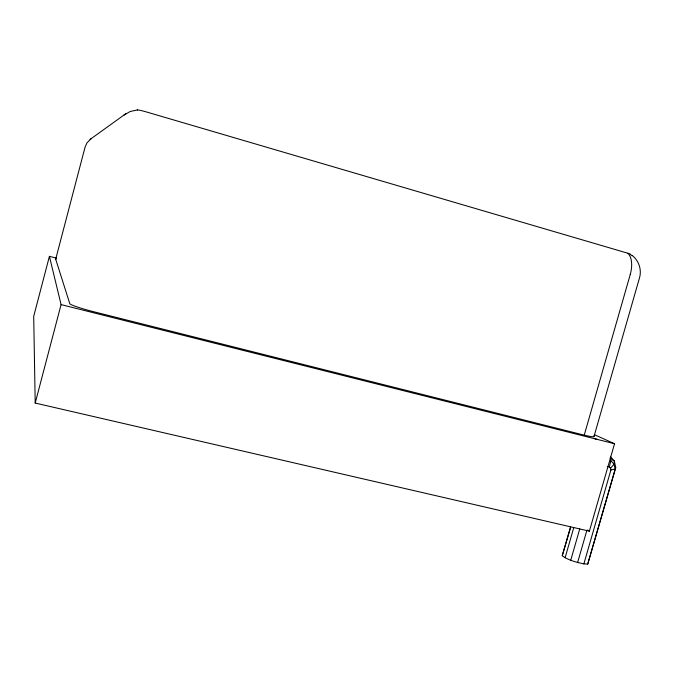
<?xml version="1.0" encoding="UTF-8"?>
<svg xmlns="http://www.w3.org/2000/svg" width="674" height="674" viewBox="0 0 674 674"><rect width="100%" height="100%" fill="white"/><g stroke="black" fill="none" stroke-linecap="round" stroke-linejoin="round"><path stroke-width="1.01" d="M570.617 526.512L562.226 555.755C568.494 560.397 576.363 562.226 583.861 563.902L610.897 470.005L610.518 468.245L609.338 466.981L610.871 460.73L610.315 458.059M56.54 258.184L49.413 256.331L33.7 316.333L35.2 403.052L589.379 531.171L614.545 443.736L594.443 434.705M593.583 436.07A22.453 1.66 16.3 0 1 584.232 435.151L91.42 311.152A24.542 2.039 14.5 0 1 69.852 303.856L55.689 259.195L85.042 147.218L86.929 142.93L91.31 138.524M35.2 403.052L61.081 304.606L49.413 256.331M584.232 435.151L630.241 274.512M593.954 436.634L639.5 277.865C641.892 269.861 638.885 260.737 632.364 255.564M570.634 527.523L562.226 555.755M565.098 557.786L573.726 527.75M570.743 560.263L579.733 528.972M577.626 562.512L586.911 530.236M583.861 563.902L587.736 564.071L615.724 467.495L614.317 460.949L610.568 456.947M615.724 467.495L587.736 564.071M610.518 468.245L614.09 464.167L614.317 460.949L612.742 460.19L610.24 457.528M55.689 259.195L55.765 259.128A15.721 0.826 14.7 0 1 56.119 259.102M123.839 115.153L130.183 111.488L137.538 109.929M90.046 139.451L125.819 113.712M610.897 470.005L615.135 468.986L614.09 464.167L610.871 460.73M595.016 438.841L597.526 439.456M607.316 466.484L609.338 466.981M61.081 304.606L614.545 443.736M632.001 255.8A21.779 20.768 -72.1 0 0 630.333 254.443L630.485 254.435A7.726 0.514 14.4 0 0 628.269 253.357L146.25 111.901A8.476 0.64 16 0 0 137.378 109.972M587.602 530.059L589.379 531.171M627.873 253.247A21.821 11.803 -71.6 0 1 630.249 274.512"/></g></svg>
